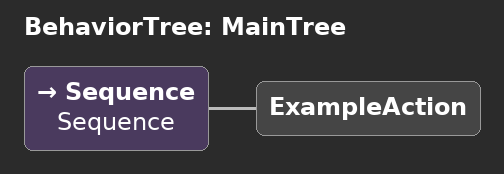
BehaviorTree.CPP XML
<!--
  Behavior Tree
-->

<root main_tree_to_execute="MainTree">
    <BehaviorTree ID="MainTree">
        <Sequence name="Sequence">
            <ExampleAction>
            </ExampleAction>
        </Sequence>
    </BehaviorTree>
</root>
